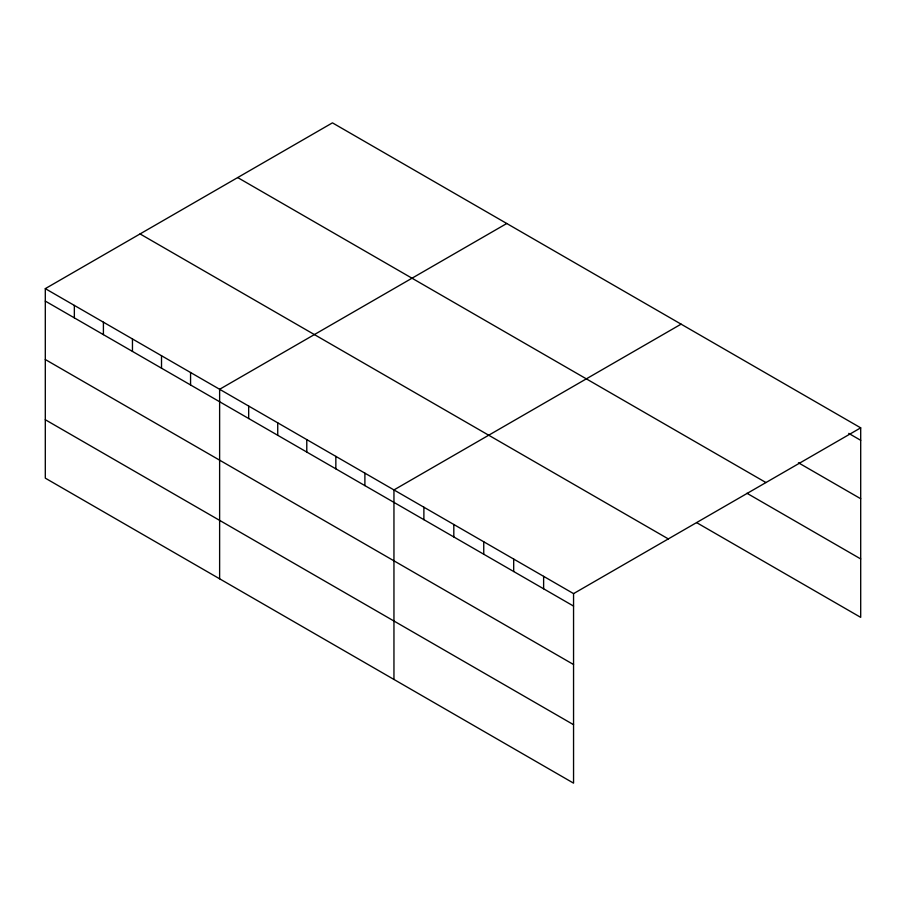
<?xml version="1.0" encoding="UTF-8"?>
<svg xmlns="http://www.w3.org/2000/svg" width="906" height="906" viewBox="0 0 906 906"><rect width="100%" height="100%" fill="white"/><g stroke="black" fill="none" stroke-linecap="round" stroke-linejoin="round"><path stroke-width="1.36" d="M573.555 664.517L573.555 593.623L45.3 288.64L45.3 478.153L573.555 783.146L573.555 664.517L45.3 359.523M696.657 522.649L860.7 617.36L860.7 427.847L332.445 122.854L45.3 288.64M506.771 223.499L219.626 389.286L219.626 578.798M681.097 324.144L393.951 489.931L393.951 679.443M573.555 593.623L860.7 427.847M848.729 433.385L860.7 440.305M798.435 462.785L860.7 498.73M237.689 177.565L765.944 482.547M746.952 493.26L860.7 558.934M140.056 233.929L668.311 538.911M45.3 301.098L573.555 606.08M45.3 419.727L573.555 724.709M543.623 576.341L543.623 588.798M513.691 559.059L513.691 571.516M483.747 541.777L483.747 554.234M453.815 524.495L453.815 536.952M423.883 507.213L423.883 519.67M364.892 473.159L364.892 485.616M335.843 456.375L335.843 468.844M306.783 439.603L306.783 452.071M277.734 422.83L277.734 435.288M248.674 406.058L248.674 418.515M190.566 372.513L190.566 384.971M161.517 355.73L161.517 368.198M132.457 338.957L132.457 351.426M103.409 322.185L103.409 334.642M74.349 305.413L74.349 317.87"/></g></svg>
